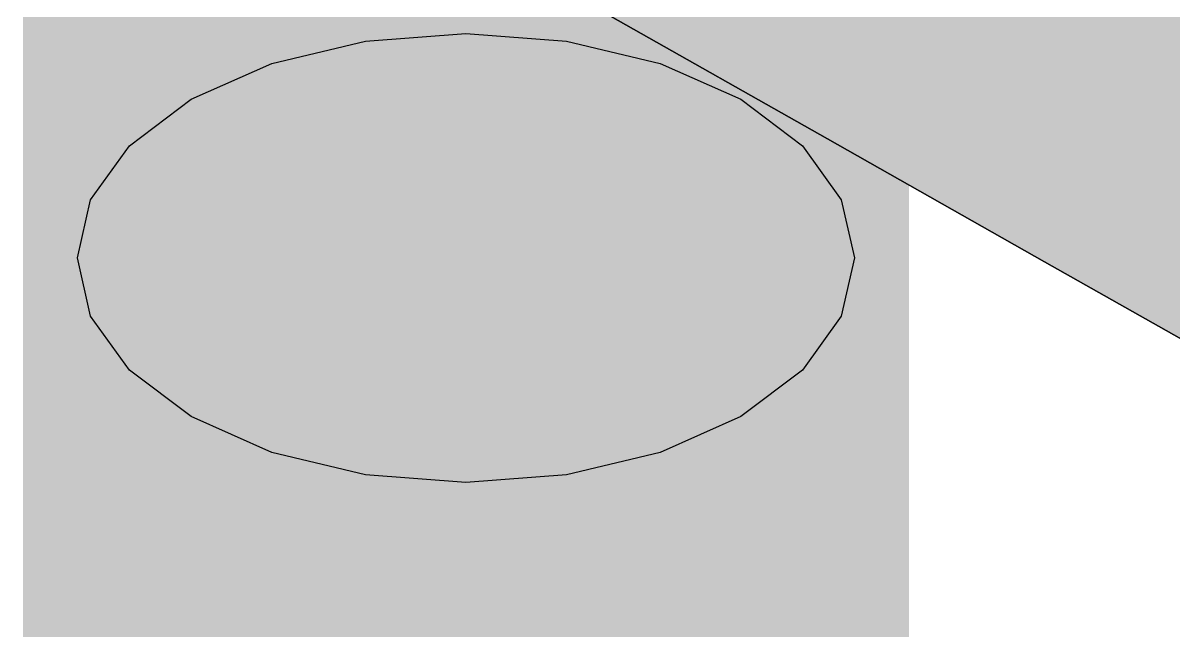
# Model space of a CAD drawing. Header units: metres. Extents: x 0 to 24.2, y -20 to 5.6.
# Drawn here: x 11.2207 to 11.4021, y 1.3161 to 1.4119 of the extents above; entities that cross this region are included whole.
import ezdxf

# ---------------------------------------------------------------- set-up
doc = ezdxf.new("R2010")
doc.units = ezdxf.units.M
doc.header["$LTSCALE"] = 0.25
doc.layers.add('ISO-ARISTAS', color=8, linetype='CONTINUOUS')
doc.layers.add('ISO-CONCRETO-SUP', color=254, linetype='CONTINUOUS', true_color=0xe8e8e8)

msp = doc.modelspace()

# ---------------------------------------------------------------- linework, layer by layer
at = {"layer": 'ISO-ARISTAS', "color": 250}
for p, q in [((11.34753, 1.39368), (11.31334, 1.41302)), ((11.31334, 1.41302), (11.34753, 1.39368)), ((11.2747, 1.40906), (11.29055, 1.41027)), ((11.29055, 1.41027), (11.3064, 1.40906)), ((11.25993, 1.40553), (11.2747, 1.40906)), ((11.3064, 1.40906), (11.32117, 1.40553)), ((11.24725, 1.39991), (11.25993, 1.40553)), ((11.32117, 1.40553), (11.33385, 1.39991)), ((11.23752, 1.39259), (11.24725, 1.39991)), ((11.33385, 1.39991), (11.34358, 1.39259)), ((11.38171, 1.37433), (11.34753, 1.39368)), ((11.34753, 1.39368), (11.38171, 1.37433)), ((11.2314, 1.38406), (11.23752, 1.39259)), ((11.34358, 1.39259), (11.3497, 1.38406)), ((11.22931, 1.37491), (11.2314, 1.38406)), ((11.3497, 1.38406), (11.35179, 1.37491)), ((11.2314, 1.36576), (11.22931, 1.37491)), ((11.35179, 1.37491), (11.3497, 1.36576)), ((11.4159, 1.35499), (11.38171, 1.37433)), ((11.38171, 1.37433), (11.4159, 1.35499)), ((11.23752, 1.35723), (11.2314, 1.36576)), ((11.3497, 1.36576), (11.34358, 1.35723)), ((11.24725, 1.34991), (11.23752, 1.35723)), ((11.34358, 1.35723), (11.33385, 1.34991)), ((11.25993, 1.34429), (11.24725, 1.34991)), ((11.33385, 1.34991), (11.32117, 1.34429)), ((11.2747, 1.34076), (11.25993, 1.34429)), ((11.32117, 1.34429), (11.3064, 1.34076)), ((11.29055, 1.33956), (11.2747, 1.34076)), ((11.3064, 1.34076), (11.29055, 1.33956))]:
    msp.add_line(p, q, dxfattribs=at)
at = {"layer": 'ISO-CONCRETO-SUP', "true_color": 0x687c8e}
for points in [[(11.22312, 1.47534), (11.22074, 1.46491), (11.22312, 1.42034), (11.22074, 1.40991)], [(11.35798, 1.45448), (11.36036, 1.46491), (11.35798, 1.39948), (11.36036, 1.40991)], [(11.22312, 1.42034), (11.22074, 1.40991), (11.22312, 1.36534), (11.22074, 1.35491)], [(11.35798, 1.39948), (11.36036, 1.40991), (11.35798, 1.34448), (11.36036, 1.35491)], [(11.22312, 1.36534), (11.22074, 1.35491), (11.22312, 1.31034), (11.22074, 1.29991)], [(11.35798, 1.34448), (11.36036, 1.35491), (11.35798, 1.28948), (11.36036, 1.29991)]]:
    msp.add_solid(points, dxfattribs=at)
at = {"layer": 'ISO-CONCRETO-SUP', "true_color": 0x7990a5}
for points in [[(11.36036, 1.46491), (11.35798, 1.47534), (11.36036, 1.40991), (11.35798, 1.42034)], [(11.22074, 1.46491), (11.22312, 1.45448), (11.22074, 1.40991), (11.22312, 1.39948)], [(11.36036, 1.40991), (11.35798, 1.42034), (11.36036, 1.35491), (11.35798, 1.36534)], [(11.22074, 1.40991), (11.22312, 1.39948), (11.22074, 1.35491), (11.22312, 1.34448)], [(11.36036, 1.35491), (11.35798, 1.36534), (11.36036, 1.29991), (11.35798, 1.31034)], [(11.22074, 1.35491), (11.22312, 1.34448), (11.22074, 1.29991), (11.22312, 1.28948)]]:
    msp.add_solid(points, dxfattribs=at)
at = {"layer": 'ISO-CONCRETO-SUP', "true_color": 0x93989f}
for points in [[(11.2314, 1.46496), (11.23752, 1.45643), (11.2314, 1.41536), (11.23752, 1.40683)], [(11.3497, 1.43366), (11.34358, 1.44219), (11.3497, 1.38406), (11.34358, 1.39259)], [(11.2314, 1.41536), (11.23752, 1.40683), (11.2314, 1.36576), (11.23752, 1.35723)]]:
    msp.add_solid(points, dxfattribs=at)
at = {"layer": 'ISO-CONCRETO-SUP', "true_color": 0x7d8187}
for points in [[(11.34358, 1.45643), (11.3497, 1.46496), (11.34358, 1.40683), (11.3497, 1.41536)], [(11.23752, 1.44219), (11.2314, 1.43366), (11.23752, 1.39259), (11.2314, 1.38406)], [(11.34358, 1.40683), (11.3497, 1.41536), (11.34358, 1.35723), (11.3497, 1.36576)]]:
    msp.add_solid(points, dxfattribs=at)
at = {"layer": 'ISO-CONCRETO-SUP', "true_color": 0xa2a7af}
for points in [[(11.34753, 1.42939), (11.38171, 1.41005), (11.34753, 1.4651), (11.38171, 1.44576)], [(11.31334, 1.41302), (11.34753, 1.39368), (11.31334, 1.44873), (11.34753, 1.42939)], [(11.38171, 1.41005), (11.4159, 1.39071), (11.38171, 1.44576), (11.4159, 1.42642)], [(11.34753, 1.39368), (11.38171, 1.37433), (11.34753, 1.42939), (11.38171, 1.41005)], [(11.38171, 1.37433), (11.4159, 1.35499), (11.38171, 1.41005), (11.4159, 1.39071)]]:
    msp.add_solid(points, dxfattribs=at)
at = {"layer": 'ISO-CONCRETO-SUP', "true_color": 0xa0a6ad}
for points in [[(11.2747, 1.45866), (11.25993, 1.45513), (11.2747, 1.40906), (11.25993, 1.40553)], [(11.3064, 1.43996), (11.32117, 1.44349), (11.3064, 1.39036), (11.32117, 1.39389)], [(11.3064, 1.39036), (11.32117, 1.39389), (11.3064, 1.34076), (11.32117, 1.34429)]]:
    msp.add_solid(points, dxfattribs=at)
at = {"layer": 'ISO-CONCRETO-SUP', "true_color": 0xa7adb4}
for points in [[(11.29055, 1.45987), (11.2747, 1.45866), (11.29055, 1.41027), (11.2747, 1.40906)], [(11.29055, 1.43876), (11.3064, 1.43996), (11.29055, 1.38916), (11.3064, 1.39036)], [(11.29055, 1.38916), (11.3064, 1.39036), (11.29055, 1.33956), (11.3064, 1.34076)]]:
    msp.add_solid(points, dxfattribs=at)
at = {"layer": 'ISO-CONCRETO-SUP', "true_color": 0xaab0b8}
for points in [[(11.3064, 1.45866), (11.29055, 1.45987), (11.3064, 1.40906), (11.29055, 1.41027)], [(11.2747, 1.43996), (11.29055, 1.43876), (11.2747, 1.39036), (11.29055, 1.38916)], [(11.2747, 1.39036), (11.29055, 1.38916), (11.2747, 1.34076), (11.29055, 1.33956)]]:
    msp.add_solid(points, dxfattribs=at)
at = {"layer": 'ISO-CONCRETO-SUP', "true_color": 0xa9afb7}
for points in [[(11.32117, 1.45513), (11.3064, 1.45866), (11.32117, 1.40553), (11.3064, 1.40906)], [(11.25993, 1.44349), (11.2747, 1.43996), (11.25993, 1.39389), (11.2747, 1.39036)], [(11.25993, 1.39389), (11.2747, 1.39036), (11.25993, 1.34429), (11.2747, 1.34076)]]:
    msp.add_solid(points, dxfattribs=at)
at = {"layer": 'ISO-CONCRETO-SUP', "true_color": 0x9da3aa}
for points in [[(11.23752, 1.45643), (11.24725, 1.44911), (11.23752, 1.40683), (11.24725, 1.39951)], [(11.34358, 1.44219), (11.33385, 1.44951), (11.34358, 1.39259), (11.33385, 1.39991)], [(11.23752, 1.40683), (11.24725, 1.39951), (11.23752, 1.35723), (11.24725, 1.34991)]]:
    msp.add_solid(points, dxfattribs=at)
at = {"layer": 'ISO-CONCRETO-SUP', "true_color": 0x979ca3}
for points in [[(11.25993, 1.45513), (11.24725, 1.44951), (11.25993, 1.40553), (11.24725, 1.39991)], [(11.32117, 1.44349), (11.33385, 1.44911), (11.32117, 1.39389), (11.33385, 1.39951)], [(11.32117, 1.39389), (11.33385, 1.39951), (11.32117, 1.34429), (11.33385, 1.34991)]]:
    msp.add_solid(points, dxfattribs=at)
at = {"layer": 'ISO-CONCRETO-SUP', "true_color": 0xa5abb2}
for points in [[(11.33385, 1.44951), (11.32117, 1.45513), (11.33385, 1.39991), (11.32117, 1.40553)], [(11.24725, 1.44911), (11.25993, 1.44349), (11.24725, 1.39951), (11.25993, 1.39389)], [(11.24725, 1.39951), (11.25993, 1.39389), (11.24725, 1.34991), (11.25993, 1.34429)]]:
    msp.add_solid(points, dxfattribs=at)
at = {"layer": 'ISO-CONCRETO-SUP', "true_color": 0x8b8f96}
for points in [[(11.33385, 1.44911), (11.34358, 1.45643), (11.33385, 1.39951), (11.34358, 1.40683)], [(11.24725, 1.44951), (11.23752, 1.44219), (11.24725, 1.39991), (11.23752, 1.39259)], [(11.33385, 1.39951), (11.34358, 1.40683), (11.33385, 1.34991), (11.34358, 1.35723)]]:
    msp.add_solid(points, dxfattribs=at)
at = {"layer": 'ISO-CONCRETO-SUP', "true_color": 0x849db5}
for points in [[(11.22312, 1.45448), (11.23009, 1.44476), (11.22312, 1.39948), (11.23009, 1.38976)], [(11.35798, 1.42034), (11.35101, 1.43007), (11.35798, 1.36534), (11.35101, 1.37507)], [(11.22312, 1.39948), (11.23009, 1.38976), (11.22312, 1.34448), (11.23009, 1.33476)], [(11.35798, 1.36534), (11.35101, 1.37507), (11.35798, 1.31034), (11.35101, 1.32007)], [(11.22312, 1.34448), (11.23009, 1.33476), (11.22312, 1.28948), (11.23009, 1.27976)], [(11.35798, 1.31034), (11.35101, 1.32007), (11.35798, 1.25534), (11.35101, 1.26507)]]:
    msp.add_solid(points, dxfattribs=at)
at = {"layer": 'ISO-CONCRETO-SUP', "true_color": 0x70869a}
for points in [[(11.35101, 1.44476), (11.35798, 1.45448), (11.35101, 1.38976), (11.35798, 1.39948)], [(11.23009, 1.43007), (11.22312, 1.42034), (11.23009, 1.37507), (11.22312, 1.36534)], [(11.35101, 1.38976), (11.35798, 1.39948), (11.35101, 1.33476), (11.35798, 1.34448)], [(11.23009, 1.37507), (11.22312, 1.36534), (11.23009, 1.32007), (11.22312, 1.31034)], [(11.35101, 1.33476), (11.35798, 1.34448), (11.35101, 1.27976), (11.35798, 1.28948)], [(11.23009, 1.32007), (11.22312, 1.31034), (11.23009, 1.26507), (11.22312, 1.25534)]]:
    msp.add_solid(points, dxfattribs=at)
at = {"layer": 'ISO-CONCRETO-SUP', "true_color": 0x96b3cd}
for points in [[(11.29055, 1.45022), (11.27248, 1.44884), (11.29055, 1.39522), (11.27248, 1.39384)], [(11.29055, 1.42461), (11.30862, 1.42598), (11.29055, 1.36961), (11.30862, 1.37098)], [(11.29055, 1.39522), (11.27248, 1.39384), (11.29055, 1.34022), (11.27248, 1.33884)], [(11.29055, 1.36961), (11.30862, 1.37098), (11.29055, 1.31461), (11.30862, 1.31598)], [(11.29055, 1.34022), (11.27248, 1.33884), (11.29055, 1.28522), (11.27248, 1.28384)]]:
    msp.add_solid(points, dxfattribs=at)
at = {"layer": 'ISO-CONCRETO-SUP', "true_color": 0x99b6d1}
for points in [[(11.30862, 1.44884), (11.29055, 1.45022), (11.30862, 1.39384), (11.29055, 1.39522)], [(11.27248, 1.42598), (11.29055, 1.42461), (11.27248, 1.37098), (11.29055, 1.36961)], [(11.30862, 1.39384), (11.29055, 1.39522), (11.30862, 1.33884), (11.29055, 1.34022)], [(11.27248, 1.37098), (11.29055, 1.36961), (11.27248, 1.31598), (11.29055, 1.31461)], [(11.30862, 1.33884), (11.29055, 1.34022), (11.30862, 1.28384), (11.29055, 1.28522)]]:
    msp.add_solid(points, dxfattribs=at)
at = {"layer": 'ISO-CONCRETO-SUP', "true_color": 0x90acc5}
for points in [[(11.27248, 1.44884), (11.25565, 1.44482), (11.27248, 1.39384), (11.25565, 1.38982)], [(11.30862, 1.42598), (11.32546, 1.43001), (11.30862, 1.37098), (11.32546, 1.37501)], [(11.27248, 1.39384), (11.25565, 1.38982), (11.27248, 1.33884), (11.25565, 1.33482)], [(11.30862, 1.37098), (11.32546, 1.37501), (11.30862, 1.31598), (11.32546, 1.32001)], [(11.27248, 1.33884), (11.25565, 1.33482), (11.27248, 1.28384), (11.25565, 1.27982)], [(11.30862, 1.31598), (11.32546, 1.32001), (11.30862, 1.26098), (11.32546, 1.26501)]]:
    msp.add_solid(points, dxfattribs=at)
at = {"layer": 'ISO-CONCRETO-SUP', "true_color": 0x98b5d0}
for points in [[(11.32546, 1.44482), (11.30862, 1.44884), (11.32546, 1.38982), (11.30862, 1.39384)], [(11.25565, 1.43001), (11.27248, 1.42598), (11.25565, 1.37501), (11.27248, 1.37098)], [(11.32546, 1.38982), (11.30862, 1.39384), (11.32546, 1.33482), (11.30862, 1.33884)], [(11.25565, 1.37501), (11.27248, 1.37098), (11.25565, 1.32001), (11.27248, 1.31598)], [(11.32546, 1.33482), (11.30862, 1.33884), (11.32546, 1.27982), (11.30862, 1.28384)], [(11.25565, 1.32001), (11.27248, 1.31598), (11.25565, 1.26501), (11.27248, 1.26098)]]:
    msp.add_solid(points, dxfattribs=at)
at = {"layer": 'ISO-CONCRETO-SUP', "true_color": 0x8ea8c2}
for points in [[(11.23009, 1.44476), (11.24119, 1.43641), (11.23009, 1.38976), (11.24119, 1.38141)], [(11.35101, 1.43007), (11.33992, 1.43841), (11.35101, 1.37507), (11.33992, 1.38341)], [(11.23009, 1.38976), (11.24119, 1.38141), (11.23009, 1.33476), (11.24119, 1.32641)], [(11.35101, 1.37507), (11.33992, 1.38341), (11.35101, 1.32007), (11.33992, 1.32841)], [(11.23009, 1.33476), (11.24119, 1.32641), (11.23009, 1.27976), (11.24119, 1.27141)], [(11.35101, 1.32007), (11.33992, 1.32841), (11.35101, 1.26507), (11.33992, 1.27341)]]:
    msp.add_solid(points, dxfattribs=at)
at = {"layer": 'ISO-CONCRETO-SUP', "true_color": 0x88a1b9}
for points in [[(11.25565, 1.44482), (11.24119, 1.43841), (11.25565, 1.38982), (11.24119, 1.38341)], [(11.32546, 1.43001), (11.33992, 1.43641), (11.32546, 1.37501), (11.33992, 1.38141)], [(11.25565, 1.38982), (11.24119, 1.38341), (11.25565, 1.33482), (11.24119, 1.32841)], [(11.32546, 1.37501), (11.33992, 1.38141), (11.32546, 1.32001), (11.33992, 1.32641)], [(11.25565, 1.33482), (11.24119, 1.32841), (11.25565, 1.27982), (11.24119, 1.27341)], [(11.32546, 1.32001), (11.33992, 1.32641), (11.32546, 1.26501), (11.33992, 1.27141)]]:
    msp.add_solid(points, dxfattribs=at)
at = {"layer": 'ISO-CONCRETO-SUP', "true_color": 0x95b1cb}
for points in [[(11.33992, 1.43841), (11.32546, 1.44482), (11.33992, 1.38341), (11.32546, 1.38982)], [(11.24119, 1.43641), (11.25565, 1.43001), (11.24119, 1.38141), (11.25565, 1.37501)], [(11.33992, 1.38341), (11.32546, 1.38982), (11.33992, 1.32841), (11.32546, 1.33482)], [(11.24119, 1.38141), (11.25565, 1.37501), (11.24119, 1.32641), (11.25565, 1.32001)], [(11.33992, 1.32841), (11.32546, 1.33482), (11.33992, 1.27341), (11.32546, 1.27982)], [(11.24119, 1.32641), (11.25565, 1.32001), (11.24119, 1.27141), (11.25565, 1.26501)]]:
    msp.add_solid(points, dxfattribs=at)
at = {"layer": 'ISO-CONCRETO-SUP', "true_color": 0x7d94ab}
for points in [[(11.33992, 1.43641), (11.35101, 1.44476), (11.33992, 1.38141), (11.35101, 1.38976)], [(11.24119, 1.43841), (11.23009, 1.43007), (11.24119, 1.38341), (11.23009, 1.37507)], [(11.33992, 1.38141), (11.35101, 1.38976), (11.33992, 1.32641), (11.35101, 1.33476)], [(11.24119, 1.38341), (11.23009, 1.37507), (11.24119, 1.32841), (11.23009, 1.32007)], [(11.33992, 1.32641), (11.35101, 1.33476), (11.33992, 1.27141), (11.35101, 1.27976)], [(11.24119, 1.32841), (11.23009, 1.32007), (11.24119, 1.27341), (11.23009, 1.26507)]]:
    msp.add_solid(points, dxfattribs=at)
at = {"layer": 'ISO-CONCRETO-SUP', "true_color": 0x73787d}
for points in [[(11.2314, 1.43366), (11.22931, 1.42451), (11.2314, 1.38406), (11.22931, 1.37491)], [(11.3497, 1.41536), (11.35179, 1.42451), (11.3497, 1.36576), (11.35179, 1.37491)]]:
    msp.add_solid(points, dxfattribs=at)
at = {"layer": 'ISO-CONCRETO-SUP', "true_color": 0x868b91}
for points in [[(11.35179, 1.42451), (11.3497, 1.43366), (11.35179, 1.37491), (11.3497, 1.38406)], [(11.22931, 1.42451), (11.2314, 1.41536), (11.22931, 1.37491), (11.2314, 1.36576)]]:
    msp.add_solid(points, dxfattribs=at)
at = {"layer": 'ISO-CONCRETO-SUP', "true_color": 0xb3b9c1}
for points in [[(11.41681, 1.43368), (11.45099, 1.41433), (11.38217, 1.41368), (11.41635, 1.39433)], [(11.34798, 1.43302), (11.38217, 1.41368), (11.31334, 1.41302), (11.34753, 1.39368)], [(11.38217, 1.41368), (11.41635, 1.39433), (11.34753, 1.39368), (11.38171, 1.37433)], [(11.41635, 1.39433), (11.45054, 1.37499), (11.38171, 1.37433), (11.4159, 1.35499)]]:
    msp.add_solid(points, dxfattribs=at)

doc.saveas('drawing.dxf')
